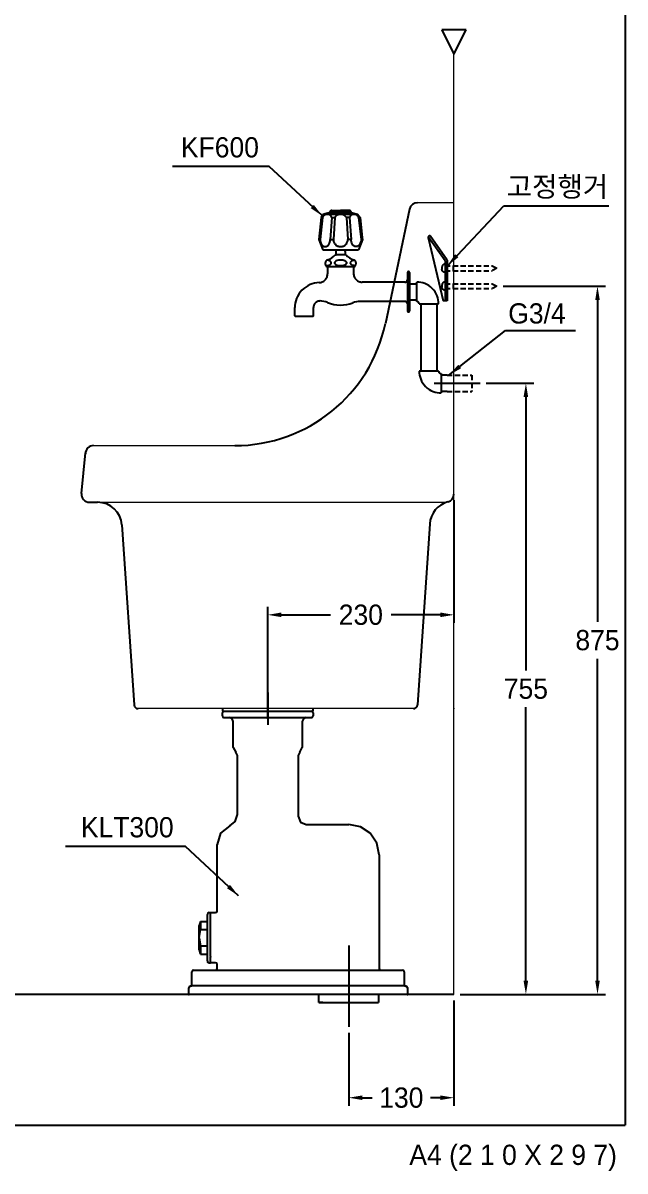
# Model space of a CAD drawing. Header units: millimetres. Extents: x 0 to 3902, y -67 to 2530.
# Drawn here: x 3158 to 3902, y -57 to 1362 of the extents above; entities that cross this region are included whole.
import ezdxf
from ezdxf.enums import TextEntityAlignment as Align
from ezdxf.lldxf.tags import DXFTag

# ---------------------------------------------------------------- set-up
doc = ezdxf.new("R2010")
doc.units = ezdxf.units.MM
doc.linetypes.add('DASHED2', pattern=[9.525, 6.35, -3.175])
for name, color, linetype in [('TEXT', 7, 'Continuous'), ('내부선 및 부속', 4, 'Continuous'), ('도각라인', 255, 'Continuous'), ('외형선', 3, 'Continuous'), ('점선', 6, 'DASHED2'), ('중심선', 1, 'DASHED'), ('치수선', 7, 'Continuous')]:
    doc.layers.add(name, color=color, linetype=linetype)
doc.styles.add('____', font='')
doc.styles.add('타이틀', font='H2GTRM.TTF', dxfattribs={"height": 25})
doc.styles.get('____').set_extended_font_data('굴림')
tags = doc.linetypes.add('DASHDOT', pattern=[70, 31, -13, 13, -13]).pattern_tags.tags
tags[10:11] = [DXFTag(74, 4), DXFTag(75, 0), DXFTag(340, '0'), DXFTag(46, 0.0), DXFTag(50, 0.0), DXFTag(44, 0.0), DXFTag(45, 0.0)]
tags[8:9] = [DXFTag(74, 4), DXFTag(75, 0), DXFTag(340, '0'), DXFTag(46, 0.0), DXFTag(50, 0.0), DXFTag(44, 0.0), DXFTag(45, 0.0)]
tags[6:7] = [DXFTag(74, 4), DXFTag(75, 0), DXFTag(340, '0'), DXFTag(46, 0.0), DXFTag(50, 0.0), DXFTag(44, 0.0), DXFTag(45, 0.0)]
tags[4:5] = [DXFTag(74, 4), DXFTag(75, 0), DXFTag(340, '0'), DXFTag(46, 0.0), DXFTag(50, 0.0), DXFTag(44, 0.0), DXFTag(45, 0.0)]
tags = doc.linetypes.add('DASHED', pattern=[25.72, 12.86, -12.86]).pattern_tags.tags
tags[6:7] = [DXFTag(74, 4), DXFTag(75, 0), DXFTag(340, '0'), DXFTag(46, 0.0), DXFTag(50, 0.0), DXFTag(44, 0.0), DXFTag(45, 0.0)]
tags[4:5] = [DXFTag(74, 4), DXFTag(75, 0), DXFTag(340, '0'), DXFTag(46, 0.0), DXFTag(50, 0.0), DXFTag(44, 0.0), DXFTag(45, 0.0)]
doc.dimstyles.new('MSADIM', dxfattribs={"dimtxt": 33, "dimasz": 17, "dimexe": 10, "dimexo": 7.5, "dimgap": 10, "dimtad": 0, "dimtih": 1, "dimtoh": 1, "dimdec": 0, "dimzin": 1, "dimdsep": 46, "dimtxsty": '____', "dimcen": 11.25, "dimadec": 0, "dimazin": 0, "dimtfac": 1, "dimtdec": 0, "dimtix": 1, "dimtmove": 0, "dimatfit": 3, "dimfxl": 0, "dimtolj": 1, "dimtzin": 1, "dimarcsym": 0})

# ---------------------------------------------------------------- blocks, each defined once
blk = doc.blocks.new('*D19')
at = {"layer": '치수선', "color": 0, "linetype": 'Continuous', "lineweight": -2}
for p, q in [((3690.4, 772.2), (3690.4, 620.6)), ((3460.4, 502.2), (3460.4, 640.6)), ((3477.4, 630.6), (3538.1, 630.6)), ((3673.4, 630.6), (3612.7, 630.6))]:
    blk.add_line(p, q, dxfattribs=at)
at = {"layer": '치수선', "color": 0, "linetype": 'Continuous'}
for points in [[(3477.4, 633.5), (3477.4, 627.8), (3460.4, 630.6)], [(3673.4, 633.5), (3673.4, 627.8), (3690.4, 630.6)]]:
    blk.add_solid(points, dxfattribs=at)
at = {"layer": '치수선', "color": 0, "linetype": 'Continuous', "insert": (3575.4, 630.6), "char_height": 25, "attachment_point": 5, "style": '____'}
blk.add_mtext('\\A1;230', dxfattribs=at)
blk = doc.blocks.new('*D21')
at = {"layer": '치수선', "color": 0, "linetype": 'Continuous', "lineweight": -2}
for p, q in [((3690.4, 154.2), (3690.4, 24)), ((3560.4, 114), (3560.4, 24)), ((3577.4, 34), (3589.5, 34)), ((3673.4, 34), (3661.4, 34))]:
    blk.add_line(p, q, dxfattribs=at)
at = {"layer": '치수선', "color": 0, "linetype": 'Continuous'}
for points in [[(3577.4, 36.9), (3577.4, 31.2), (3560.4, 34)], [(3673.4, 36.9), (3673.4, 31.2), (3690.4, 34)]]:
    blk.add_solid(points, dxfattribs=at)
at = {"layer": '치수선', "color": 0, "linetype": 'Continuous', "insert": (3625.4, 34), "char_height": 25, "attachment_point": 5, "style": '____'}
blk.add_mtext('\\A1;130', dxfattribs=at)
blk = doc.blocks.new('*D22')
at = {"layer": '치수선', "color": 0, "linetype": 'Continuous', "lineweight": -2}
for p, q in [((3730.1, 916.7), (3789.2, 916.7)), ((3779.2, 899.7), (3779.2, 562)), ((3779.2, 178.7), (3779.2, 516.4)), ((3697.9, 161.7), (3789.2, 161.7))]:
    blk.add_line(p, q, dxfattribs=at)
at = {"layer": '치수선', "color": 0, "linetype": 'Continuous'}
for points in [[(3776.3, 899.7), (3782, 899.7), (3779.2, 916.7)], [(3776.3, 178.7), (3782, 178.7), (3779.2, 161.7)]]:
    blk.add_solid(points, dxfattribs=at)
at = {"layer": '치수선', "color": 0, "linetype": 'Continuous', "insert": (3779.2, 539.2), "char_height": 25, "attachment_point": 5, "style": '____'}
blk.add_mtext('\\A1;755', dxfattribs=at)
blk = doc.blocks.new('*D30')
at = {"layer": '치수선', "color": 0, "linetype": 'Continuous', "lineweight": -2}
for p, q in [((3751, 1036.7), (3877.6, 1036.7)), ((3867.6, 1019.7), (3867.6, 622)), ((3867.6, 178.7), (3867.6, 576.4)), ((3786.7, 161.7), (3877.6, 161.7))]:
    blk.add_line(p, q, dxfattribs=at)
at = {"layer": '치수선', "color": 0, "linetype": 'Continuous'}
for points in [[(3864.8, 1019.7), (3870.4, 1019.7), (3867.6, 1036.7)], [(3864.8, 178.7), (3870.4, 178.7), (3867.6, 161.7)]]:
    blk.add_solid(points, dxfattribs=at)
at = {"layer": '치수선', "color": 0, "linetype": 'Continuous', "insert": (3867.6, 599.2), "char_height": 25, "attachment_point": 5, "style": '____'}
blk.add_mtext('\\A1;875', dxfattribs=at)

msp = doc.modelspace()

# ---------------------------------------------------------------- linework, layer by layer
at = {"layer": '내부선 및 부속', "linetype": 'Continuous'}
for p, q in [((3526.4, 1121.5), (3523.4, 1094.5)), ((3528.2, 1121.5), (3525.2, 1094.5)), ((3529.4, 1125.5), (3526.4, 1121.5)), ((3528.2, 1121.5), (3526.4, 1121.5)), ((3537.4, 1127.5), (3529.4, 1125.5)), ((3529.4, 1125.5), (3563.4, 1125.5)), ((3540, 1127.5), (3537.4, 1127.5)), ((3540, 1127.5), (3537.4, 1127.5)), ((3537.5, 1127.9), (3537.9, 1129.3)), ((3539.6, 1121.5), (3537.6, 1094.5)), ((3540.3, 1127.5), (3537.8, 1127.5)), ((3539.4, 1130), (3538.9, 1130)), ((3539.4, 1130), (3550.4, 1130)), ((3539.5, 1121.5), (3543.3, 1121.5)), ((3540, 1127.5), (3540.3, 1127.5)), ((3540, 1127.5), (3550.4, 1127.5)), ((3543.3, 1121.5), (3541.5, 1094.5)), ((3542.7, 1127.5), (3550.4, 1127.5)), ((3545.2, 1127.5), (3550.4, 1127.5)), ((3561.4, 1130), (3550.4, 1130)), ((3550.4, 1127.5), (3563.4, 1127.5)), ((3560.8, 1127.5), (3550.4, 1127.5)), ((3558.2, 1127.5), (3550.4, 1127.5)), ((3555.6, 1127.5), (3550.4, 1127.5)), ((3558.2, 1127.5), (3555.6, 1127.5)), ((3561.3, 1121.5), (3557.5, 1121.5)), ((3557.6, 1121.5), (3559.4, 1094.5)), ((3560.5, 1127.5), (3563, 1127.5)), ((3560.8, 1127.5), (3560.5, 1127.5)), ((3560.8, 1127.5), (3563.4, 1127.5)), ((3561.2, 1121.5), (3563.3, 1094.5)), ((3561.4, 1130), (3562, 1130)), ((3563.3, 1127.9), (3563, 1129.3)), ((3563.4, 1127.5), (3571.4, 1125.5)), ((3563.4, 1125.5), (3571.4, 1125.5)), ((3571.4, 1125.5), (3574.4, 1121.5)), ((3572.7, 1121.5), (3574.4, 1121.5)), ((3572.7, 1121.5), (3575.7, 1094.5)), ((3574.4, 1121.5), (3577.2, 1096.8)), ((3523.4, 1094.5), (3528.4, 1081.5)), ((3525.2, 1094.5), (3523.4, 1094.5)), ((3537.6, 1094.5), (3541.5, 1094.5)), ((3563.3, 1094.5), (3559.4, 1094.5)), ((3577.4, 1094.5), (3572.4, 1081.5)), ((3575.7, 1094.5), (3577.4, 1094.5)), ((3577.2, 1096.8), (3577.4, 1094.5)), ((3679.5, 1067.9), (3658.6, 1097.7)), ((3658.6, 1096.7), (3677, 1018.7)), ((3661, 1098.7), (3660.2, 1098.7)), ((3682, 1068.7), (3661, 1098.7)), ((3528.4, 1081.5), (3550.4, 1081.5)), ((3544.9, 1075.5), (3544.9, 1081.5)), ((3550.4, 1081.5), (3572.4, 1081.5)), ((3555.9, 1079.3), (3555.9, 1081.5)), ((3555.9, 1079.3), (3555.9, 1075.5)), ((3543.7, 1075.5), (3544.7, 1075.5)), ((3544.7, 1075.5), (3544.9, 1075.5)), ((3555.9, 1075.5), (3544.9, 1075.5)), ((3556.2, 1075.5), (3555.9, 1075.5)), ((3557.2, 1075.5), (3556.2, 1075.5)), ((3679.5, 1067.9), (3679.5, 1018.7)), ((3567.1, 1060.5), (3533.7, 1060.5)), ((3534.4, 1060.5), (3534.4, 1052)), ((3566.4, 1060.5), (3566.4, 1052.2)), ((3632.9, 1053.5), (3632.9, 1006)), ((3635.4, 1053.5), (3635.4, 1006)), ((3629.9, 1041.7), (3576.9, 1041.7)), ((3635.4, 1039.7), (3644.4, 1039.7)), ((3644.4, 1017.7), (3644.4, 1041.7)), ((3493.9, 1000.2), (3493.9, 1010.1)), ((3516.9, 1000.2), (3516.9, 1010.4)), ((3629.9, 1017.7), (3574.5, 1017.7)), ((3635.4, 1019.7), (3644.4, 1019.7)), ((3647.4, 1014.7), (3671.4, 1014.7)), ((3649.4, 1014.7), (3649.4, 931.7)), ((3669.4, 1014.7), (3669.4, 931.7)), ((3682, 1018.7), (3677, 1018.7)), ((3494.4, 999.7), (3496.6, 999.7)), ((3496.6, 999.7), (3505.4, 999.7)), ((3505.4, 999.7), (3514.2, 999.7)), ((3514.2, 999.7), (3516.4, 999.7)), ((3671.4, 931.7), (3647.4, 931.7)), ((3674.4, 928.7), (3674.4, 904.7)), ((3682, 926.7), (3674.4, 926.7)), ((3682, 906.7), (3674.4, 906.7)), ((3404.4, 514.7), (3404.4, 511.7)), ((3404.4, 511.7), (3516.4, 511.7)), ((3406.4, 511.7), (3425.4, 511.7)), ((3425.4, 511.7), (3495.4, 511.7)), ((3495.4, 511.7), (3514.4, 511.7)), ((3516.4, 511.7), (3516.4, 514.7)), ((3404.4, 505.7), (3404.4, 509.7)), ((3406.4, 503.7), (3514.4, 503.7)), ((3417.9, 466.7), (3417.9, 498.7)), ((3502.9, 498.7), (3502.9, 466.7)), ((3516.4, 509.7), (3516.4, 505.7)), ((3417.9, 466.7), (3420.9, 461)), ((3422.9, 457), (3420.9, 461)), ((3422.9, 383.8), (3422.9, 457)), ((3500, 461), (3497.9, 457)), ((3497.9, 457), (3497.9, 381.7)), ((3500, 461), (3502.9, 466.7)), ((3507.9, 371.7), (3560.5, 371.7)), ((3397.9, 264.7), (3397.9, 346.7)), ((3597.9, 334.2), (3597.9, 193.7)), ((3385.9, 231.7), (3385.9, 260.4)), ((3388.2, 262.7), (3389.9, 262.7)), ((3389.9, 208.7), (3389.9, 262.7)), ((3389.9, 262.7), (3395.9, 262.7)), ((3377.4, 251.9), (3375.9, 246.9)), ((3375.9, 231.7), (3375.9, 246.9)), ((3375.9, 231.7), (3377.4, 241.8)), ((3377.4, 251.9), (3377.4, 241.8)), ((3377.4, 251.9), (3385.9, 251.9)), ((3377.4, 241.8), (3385.9, 241.8)), ((3375.9, 216.6), (3375.9, 231.7)), ((3375.9, 231.7), (3377.4, 221.6)), ((3385.9, 203), (3385.9, 231.7)), ((3375.9, 216.6), (3377.2, 211.6)), ((3377.4, 221.6), (3377.4, 211.5)), ((3377.4, 221.6), (3385.9, 221.6)), ((3377.4, 211.5), (3385.9, 211.5)), ((3388.2, 200.7), (3389.9, 200.7)), ((3389.9, 208.7), (3389.9, 207.7)), ((3389.9, 200.7), (3389.9, 207.7)), ((3395.9, 200.7), (3389.9, 200.7)), ((3397.9, 193.7), (3397.9, 198.7)), ((3366.9, 173.7), (3366.9, 189.7)), ((3368.9, 191.7), (3395.9, 191.7)), ((3396.1, 191.7), (3599.9, 191.7)), ((3599.9, 191.7), (3626.9, 191.7)), ((3628.9, 189.7), (3628.9, 173.7)), ((3366.4, 172.6), (3629.4, 172.6)), ((3362.9, 161.7), (3362.9, 169.7)), ((3523.4, 151.7), (3523.4, 161.7)), ((3597.4, 161.7), (3597.4, 151.7)), ((3632.9, 169.7), (3632.9, 161.7)), ((3528.4, 151.7), (3523.4, 151.7)), ((3523.4, 151.7), (3597.4, 151.7))]:
    msp.add_line(p, q, dxfattribs=at)
at = {"layer": '내부선 및 부속', "lineweight": 18}
msp.add_line((3250.4, 769.7), (3681.8, 769.7), dxfattribs=at)
at = {"layer": '내부선 및 부속', "linetype": 'Continuous', "flags": 128}
for points in [[(3539.6, 1121.5), (3539.3, 1122.3), (3538.8, 1123.1), (3538.1, 1123.8), (3537.4, 1124.4), (3536.6, 1124.9), (3535.7, 1125.2), (3534.8, 1125.4), (3533.9, 1125.5), (3533, 1125.4), (3532.1, 1125.2), (3531.2, 1124.9), (3530.4, 1124.4), (3529.7, 1123.8), (3529, 1123.1), (3528.5, 1122.3), (3528.2, 1121.5)], [(3537.5, 1127.9), (3537.5, 1127.9), (3537.5, 1127.8), (3537.5, 1127.8), (3537.5, 1127.7), (3537.5, 1127.7), (3537.5, 1127.7), (3537.6, 1127.7), (3537.6, 1127.6), (3537.6, 1127.6), (3537.6, 1127.6), (3537.7, 1127.6), (3537.7, 1127.5), (3537.7, 1127.5), (3537.8, 1127.5), (3537.8, 1127.5), (3537.8, 1127.5)], [(3538.9, 1130), (3538.7, 1130), (3538.6, 1130), (3538.4, 1129.9), (3538.3, 1129.8), (3538.1, 1129.7), (3538, 1129.6), (3537.9, 1129.4), (3537.9, 1129.3)], [(3557.5, 1121.5), (3557, 1122.4), (3556.2, 1123.1), (3555.4, 1123.8), (3554.5, 1124.4), (3553.5, 1124.9), (3552.5, 1125.2), (3551.5, 1125.4), (3550.4, 1125.5), (3549.4, 1125.4), (3548.3, 1125.2), (3547.3, 1124.9), (3546.3, 1124.4), (3545.4, 1123.8), (3544.6, 1123.1), (3543.9, 1122.4), (3543.3, 1121.5)], [(3572.7, 1121.5), (3572.3, 1122.3), (3571.8, 1123.1), (3571.2, 1123.8), (3570.5, 1124.4), (3569.6, 1124.9), (3568.7, 1125.2), (3567.8, 1125.4), (3567, 1125.5), (3566.1, 1125.4), (3565.2, 1125.2), (3564.3, 1124.9), (3563.5, 1124.4), (3562.7, 1123.8), (3562.1, 1123.1), (3561.6, 1122.3), (3561.2, 1121.5)], [(3563, 1129.3), (3562.9, 1129.4), (3562.8, 1129.6), (3562.7, 1129.7), (3562.6, 1129.8), (3562.5, 1129.9), (3562.3, 1130), (3562.1, 1130), (3562, 1130)], [(3563, 1127.5), (3563.1, 1127.5), (3563.1, 1127.5), (3563.1, 1127.5), (3563.2, 1127.5), (3563.2, 1127.6), (3563.2, 1127.6), (3563.3, 1127.6), (3563.3, 1127.6), (3563.3, 1127.7), (3563.3, 1127.7), (3563.3, 1127.7), (3563.3, 1127.7), (3563.3, 1127.8), (3563.3, 1127.8), (3563.3, 1127.9), (3563.3, 1127.9)], [(3525.2, 1094.5), (3525.3, 1092.9), (3525.6, 1091.2), (3526.2, 1089.6), (3526.5, 1088.8), (3527, 1088.1), (3527.4, 1087.5), (3528, 1086.9), (3528.5, 1086.5), (3529.1, 1086.1), (3529.7, 1085.8), (3530.2, 1085.6), (3530.8, 1085.5), (3531.4, 1085.5), (3531.9, 1085.5), (3532.5, 1085.6), (3533.1, 1085.8), (3533.6, 1086.1), (3534.2, 1086.5), (3534.8, 1086.9), (3535.3, 1087.5), (3535.7, 1088.1), (3536.2, 1088.8), (3536.6, 1089.6), (3537.1, 1091.2), (3537.5, 1092.9), (3537.6, 1094.5)], [(3541.5, 1094.5), (3541.5, 1093.6), (3541.6, 1092.8), (3541.8, 1091.9), (3542.1, 1091.1), (3542.5, 1090.2), (3543, 1089.5), (3543.5, 1088.8), (3544.1, 1088.1), (3544.7, 1087.5), (3545.4, 1087), (3546.2, 1086.5), (3547, 1086.2), (3547.8, 1085.9), (3548.7, 1085.6), (3549.6, 1085.5), (3550.4, 1085.5), (3551.3, 1085.5), (3552.2, 1085.6), (3553, 1085.9), (3553.9, 1086.2), (3554.7, 1086.5), (3555.4, 1087), (3556.1, 1087.5), (3556.8, 1088.1), (3557.4, 1088.8), (3557.9, 1089.5), (3558.3, 1090.2), (3558.7, 1091.1), (3559, 1091.9), (3559.2, 1092.8), (3559.3, 1093.6), (3559.4, 1094.5)], [(3575.7, 1094.5), (3575.6, 1092.9), (3575.3, 1091.2), (3574.7, 1089.6), (3574.3, 1088.8), (3573.9, 1088.1), (3573.4, 1087.5), (3572.9, 1087), (3572.3, 1086.5), (3571.8, 1086.1), (3571.2, 1085.8), (3570.6, 1085.6), (3570.1, 1085.5), (3569.5, 1085.5), (3568.9, 1085.5), (3568.4, 1085.6), (3567.8, 1085.8), (3567.2, 1086.1), (3566.6, 1086.5), (3566.1, 1086.9), (3565.6, 1087.5), (3565.1, 1088.1), (3564.7, 1088.8), (3564.3, 1089.6), (3563.7, 1091.2), (3563.4, 1092.9), (3563.3, 1094.5)], [(3534.1, 1069.2), (3533.5, 1068.9), (3533, 1068.5), (3532.5, 1068), (3532.1, 1067.5), (3531.8, 1066.9), (3531.6, 1066.3), (3531.4, 1065.6), (3531.3, 1065), (3531.3, 1064.3), (3531.4, 1063.7), (3531.6, 1063.1), (3531.9, 1062.4), (3532.3, 1061.9), (3532.7, 1061.3), (3533.2, 1060.9), (3533.7, 1060.5)], [(3532.2, 1062), (3533.5, 1062.1), (3534.7, 1062.3), (3535.9, 1062.7), (3537, 1063.1), (3537.4, 1063.4), (3537.8, 1063.7), (3538.2, 1063.9), (3538.4, 1064.2), (3538.6, 1064.5), (3538.8, 1064.8), (3538.8, 1065), (3538.8, 1065.1), (3538.9, 1065.3), (3538.9, 1065.4), (3538.8, 1065.7), (3538.8, 1065.9), (3538.7, 1066.2), (3538.5, 1066.5), (3538.3, 1066.7), (3538, 1067), (3537.7, 1067.2), (3537.4, 1067.5), (3536.5, 1067.9), (3535.5, 1068.3), (3534.4, 1068.6), (3533.3, 1068.7)], [(3534.1, 1069.2), (3536.8, 1070.2), (3539.4, 1071.6), (3541.7, 1073.4), (3543.7, 1075.5)], [(3542.9, 1065.4), (3543, 1065.3), (3543, 1065.1), (3543, 1064.9), (3543.1, 1064.8), (3543.2, 1064.5), (3543.5, 1064.1), (3543.8, 1063.8), (3544.2, 1063.5), (3544.6, 1063.2), (3545.1, 1063), (3546.3, 1062.5), (3547.7, 1062.2), (3549.1, 1062), (3551.8, 1062), (3553.2, 1062.2), (3554.5, 1062.5), (3555.7, 1063), (3556.2, 1063.2), (3556.7, 1063.5), (3557.1, 1063.8), (3557.4, 1064.1), (3557.6, 1064.5), (3557.8, 1064.8), (3557.8, 1064.9), (3557.9, 1065.1), (3557.9, 1065.3), (3557.9, 1065.4), (3557.9, 1065.6), (3557.9, 1065.7), (3557.8, 1065.9), (3557.8, 1066), (3557.6, 1066.4), (3557.4, 1066.7), (3557.1, 1067), (3556.7, 1067.3), (3556.2, 1067.6), (3555.7, 1067.8), (3554.5, 1068.3), (3553.2, 1068.6), (3551.8, 1068.8), (3549.1, 1068.8), (3547.7, 1068.6), (3546.3, 1068.3), (3545.1, 1067.8), (3544.6, 1067.6), (3544.2, 1067.3), (3543.8, 1067), (3543.5, 1066.7), (3543.2, 1066.4), (3543.1, 1066), (3543, 1065.9), (3543, 1065.7), (3543, 1065.6), (3542.9, 1065.4)], [(3557.2, 1075.5), (3559.1, 1073.4), (3561.5, 1071.6), (3564.1, 1070.2), (3566.8, 1069.2)], [(3567.6, 1068.7), (3566.5, 1068.5), (3565.5, 1068.2), (3564.5, 1067.8), (3563.7, 1067.4), (3563.4, 1067.2), (3563.1, 1066.9), (3562.9, 1066.7), (3562.7, 1066.4), (3562.5, 1066.2), (3562.4, 1065.9), (3562.4, 1065.7), (3562.3, 1065.4), (3562.4, 1065.1), (3562.4, 1064.9), (3562.6, 1064.6), (3562.8, 1064.3), (3563, 1064), (3563.3, 1063.7), (3563.7, 1063.4), (3564.1, 1063.2), (3565.1, 1062.7), (3566.2, 1062.4), (3567.4, 1062.1), (3568.7, 1062)], [(3567.2, 1060.5), (3567.7, 1060.9), (3568.2, 1061.3), (3568.6, 1061.9), (3569, 1062.4), (3569.2, 1063.1), (3569.4, 1063.7), (3569.5, 1064.3), (3569.5, 1065), (3569.5, 1065.6), (3569.3, 1066.3), (3569.1, 1066.9), (3568.7, 1067.5), (3568.3, 1068), (3567.9, 1068.5), (3567.3, 1068.9), (3566.8, 1069.2)], [(3523.8, 1041.1), (3524.8, 1041.1), (3525.8, 1041.3), (3526.8, 1041.6), (3527.8, 1041.9), (3528.7, 1042.4), (3529.7, 1043), (3530.5, 1043.7), (3531.3, 1044.4), (3532.1, 1045.2), (3532.7, 1046.1), (3533.2, 1047.1), (3533.7, 1048.1), (3534, 1049.1), (3534.3, 1050.1), (3534.4, 1051.1), (3534.4, 1052)], [(3566.4, 1052.2), (3566.5, 1051.3), (3566.6, 1050.3), (3566.8, 1049.3), (3567.2, 1048.3), (3567.6, 1047.4), (3568.1, 1046.5), (3568.8, 1045.6), (3569.5, 1044.8), (3570.3, 1044.1), (3571.2, 1043.4), (3572.1, 1042.9), (3573.1, 1042.4), (3574, 1042.1), (3575, 1041.9), (3576, 1041.7), (3576.9, 1041.7)], [(3523.8, 1041.1), (3521.1, 1040.8), (3518.3, 1040.4), (3515.5, 1039.6), (3512.7, 1038.6), (3510, 1037.2), (3507.4, 1035.6), (3504.9, 1033.7), (3502.6, 1031.6), (3500.6, 1029.2), (3498.8, 1026.7), (3497.2, 1024), (3496, 1021.3), (3495.1, 1018.4), (3494.4, 1015.6), (3494, 1012.8), (3493.9, 1010.1)], [(3629.9, 1041.7), (3630.2, 1041.7), (3630.5, 1041.8), (3630.8, 1041.8), (3631, 1041.9), (3631.3, 1042), (3631.6, 1042.2), (3631.8, 1042.4), (3632, 1042.6), (3632.3, 1042.8), (3632.4, 1043.1), (3632.6, 1043.3), (3632.7, 1043.6), (3632.8, 1043.9), (3632.9, 1044.2), (3632.9, 1044.4), (3632.9, 1044.7)], [(3671.4, 1014.7), (3671.3, 1017.1), (3671, 1019.6), (3670.4, 1022.1), (3669.5, 1024.6), (3668.4, 1027.1), (3667, 1029.5), (3665.4, 1031.7), (3663.5, 1033.8), (3661.4, 1035.7), (3659.2, 1037.3), (3656.8, 1038.7), (3654.4, 1039.8), (3651.9, 1040.7), (3649.3, 1041.3), (3646.9, 1041.6), (3644.4, 1041.7)], [(3525, 1018.4), (3524.2, 1018.3), (3523.5, 1018.2), (3522.7, 1018), (3521.9, 1017.8), (3521.2, 1017.4), (3520.5, 1017), (3519.9, 1016.6), (3519.3, 1016.1), (3518.8, 1015.5), (3518.3, 1014.9), (3517.9, 1014.2), (3517.5, 1013.4), (3517.3, 1012.7), (3517.1, 1011.9), (3517, 1011.1), (3516.9, 1010.4)], [(3534.4, 1016.4), (3532.1, 1017.2), (3529.8, 1017.9), (3527.4, 1018.2), (3525, 1018.4)], [(3534.4, 1016.4), (3538.1, 1015.1), (3541.9, 1014.1), (3545.9, 1013.5), (3549.9, 1013.2), (3553.9, 1013.4), (3557.9, 1013.9), (3561.7, 1014.8), (3565.4, 1016)], [(3574.5, 1017.7), (3572.2, 1017.6), (3569.9, 1017.3), (3567.6, 1016.7), (3565.4, 1016)], [(3632.9, 1014.7), (3632.9, 1015), (3632.9, 1015.3), (3632.8, 1015.5), (3632.7, 1015.8), (3632.6, 1016.1), (3632.4, 1016.3), (3632.3, 1016.6), (3632, 1016.8), (3631.8, 1017), (3631.6, 1017.2), (3631.3, 1017.4), (3631, 1017.5), (3630.8, 1017.6), (3630.5, 1017.7), (3630.2, 1017.7), (3629.9, 1017.7)], [(3647.4, 1014.7), (3647.4, 1015), (3647.4, 1015.3), (3647.3, 1015.5), (3647.2, 1015.8), (3647.1, 1016.1), (3646.9, 1016.3), (3646.8, 1016.6), (3646.5, 1016.8), (3646.3, 1017), (3646.1, 1017.2), (3645.8, 1017.4), (3645.5, 1017.5), (3645.3, 1017.6), (3645, 1017.7), (3644.7, 1017.7), (3644.4, 1017.7)], [(3493.9, 1000.2), (3493.9, 1000.2), (3493.9, 1000.1), (3493.9, 1000.1), (3494, 1000), (3494, 1000), (3494, 999.9), (3494, 999.9), (3494.1, 999.9), (3494.1, 999.8), (3494.2, 999.8), (3494.2, 999.8), (3494.2, 999.7), (3494.3, 999.7), (3494.3, 999.7), (3494.4, 999.7), (3494.4, 999.7)], [(3516.4, 999.7), (3516.5, 999.7), (3516.5, 999.7), (3516.6, 999.7), (3516.6, 999.7), (3516.7, 999.8), (3516.7, 999.8), (3516.7, 999.8), (3516.8, 999.9), (3516.8, 999.9), (3516.8, 999.9), (3516.9, 1000), (3516.9, 1000), (3516.9, 1000.1), (3516.9, 1000.1), (3516.9, 1000.2), (3516.9, 1000.2)], [(3647.4, 931.7), (3647.5, 929.3), (3647.9, 926.8), (3648.5, 924.3), (3649.3, 921.8), (3650.4, 919.3), (3651.8, 916.9), (3653.5, 914.7), (3655.3, 912.6), (3657.4, 910.7), (3659.7, 909.1), (3662, 907.7), (3664.5, 906.6), (3667, 905.7), (3669.5, 905.2), (3672, 904.8), (3674.4, 904.7)], [(3671.4, 931.7), (3671.4, 931.4), (3671.5, 931.2), (3671.5, 930.9), (3671.6, 930.6), (3671.8, 930.3), (3671.9, 930.1), (3672.1, 929.8), (3672.3, 929.6), (3672.5, 929.4), (3672.8, 929.2), (3673, 929), (3673.3, 928.9), (3673.6, 928.8), (3673.9, 928.8), (3674.2, 928.7), (3674.4, 928.7)], [(3406.4, 511.7), (3405, 511.1), (3404.4, 509.7)], [(3516.4, 509.7), (3515.8, 511.1), (3514.4, 511.7)], [(3404.4, 505.7), (3405, 504.3), (3406.4, 503.7)], [(3417.9, 498.7), (3416.5, 502.2), (3412.9, 503.7)], [(3507.9, 503.7), (3504.4, 502.2), (3502.9, 498.7)], [(3514.4, 503.7), (3515.8, 504.3), (3516.4, 505.7)], [(3413.5, 369.9), (3420.4, 375.4), (3422.9, 383.8)], [(3413.5, 369.9), (3402.2, 360.7), (3397.9, 346.7)], [(3497.9, 381.7), (3500.9, 374.6), (3507.9, 371.7)], [(3597.9, 334.2), (3595.1, 348.6), (3586.9, 360.7), (3574.8, 368.8), (3560.5, 371.7)], [(3388.2, 262.7), (3386.6, 262), (3385.9, 260.4)], [(3395.9, 262.7), (3397.4, 263.3), (3397.9, 264.7)], [(3385.9, 203), (3386.6, 201.4), (3388.2, 200.7)], [(3397.9, 198.7), (3397.4, 200.1), (3395.9, 200.7)], [(3368.9, 191.7), (3367.5, 191.1), (3366.9, 189.7)], [(3395.9, 191.7), (3397.4, 192.3), (3397.9, 193.7)], [(3597.9, 193.7), (3598.5, 192.3), (3599.9, 191.7)], [(3628.9, 189.7), (3628.4, 191.1), (3626.9, 191.7)], [(3364.9, 171.7), (3363.5, 171.1), (3362.9, 169.7)], [(3364.9, 171.7), (3366.3, 172.3), (3366.9, 173.7)], [(3628.9, 173.7), (3629.5, 172.3), (3631, 171.7)], [(3632.9, 169.7), (3632.4, 171.1), (3631, 171.7)]]:
    msp.add_lwpolyline(points, dxfattribs=at)
at = {"layer": '내부선 및 부속', "linetype": 'Continuous'}
for centre, radius, start, end in [((3660.2, 1097.1), 1.64, 89.9999, 193.3151), ((3634.2, 1053.5), 1.25, 0, 180), ((3634.2, 1006), 1.25, 180, 359.9968)]:
    msp.add_arc(centre, radius, start, end, dxfattribs=at)
for p in [(3386.5, 201.5), (3631, 171.7), (3362.9, 161.7), (3632.9, 169.7), (3632.9, 161.7), (3632.9, 161.7)]:
    msp.add_point(p, dxfattribs=at)
at = {"layer": '도각라인', "color": 7}
for p in [(3901.6, 2530), (2101.6, 0)]:
    msp.add_line(p, (3901.6, 0), dxfattribs=at)
at = {"layer": '외형선', "linetype": 'Continuous'}
for p, q in [((3705.4, 1353.2), (3675.4, 1353.2)), ((3675.4, 1353.2), (3690.4, 1323.2)), ((3690.4, 1323.2), (3705.4, 1353.2)), ((3682, 1068.7), (3682, 1018.7))]:
    msp.add_line(p, q, dxfattribs=at)
at = {"layer": '외형선', "lineweight": 18}
for p, q in [((3690.4, 161.7), (3690.4, 1323.2)), ((3690.4, 1139.7), (3645.4, 1139.7)), ((3245.4, 839.7), (3419.8, 839.7)), ((3235.4, 829.7), (3235.4, 830.2)), ((3640.4, 514.7), (3300.4, 514.7))]:
    msp.add_line(p, q, dxfattribs=at)
at = {"layer": '외형선'}
for p, q in [((3635.6, 1131.8), (3605.7, 990.4)), ((3230.5, 780.7), (3235.5, 830.7)), ((3240.4, 769.7), (3250.4, 769.7)), ((3280.4, 741.7), (3295.4, 519.4)), ((3660.5, 743), (3645.4, 519.4)), ((3690.4, 161.7), (2244.7, 161.7))]:
    msp.add_line(p, q, dxfattribs=at)
for centre, radius, start, end in [((3645.4, 1129.7), 10, 90, 168.0483), ((3419.8, 1029.7), 190, 270, 348.0483), ((3245.4, 829.7), 10, 90, 180), ((3240.4, 779.7), 10, 174.2894, 270), ((3250.4, 739.7), 30, 3.8797, 90), ((3690.4, 741), 30, 104.4775, 176.1423), ((3680.4, 779.7), 10, 284.4775, 0), ((3300.4, 519.7), 5, 183.8797, 270), ((3640.4, 519.7), 5, 270, 356.1423)]:
    msp.add_arc(centre, radius, start, end, dxfattribs=at)
at = {"layer": '외형선', "lineweight": 18}
msp.add_point((3690.4, 514.7), dxfattribs=at)
at = {"layer": '점선'}
for p, q in [((3675.5, 1060.1), (3675.5, 1057.4)), ((3679.2, 1063.7), (3679.5, 1063.7)), ((3679.2, 1053.7), (3679.5, 1053.7)), ((3679.5, 1061.7), (3737.5, 1061.7)), ((3679.5, 1055.7), (3737.5, 1055.7)), ((3689.5, 1061.7), (3689.5, 1055.7)), ((3737.5, 1061.7), (3743.5, 1058.7)), ((3743.5, 1058.7), (3737.5, 1055.7)), ((3675.5, 1038.1), (3675.5, 1035.4)), ((3679.2, 1041.7), (3679.5, 1041.7)), ((3679.5, 1039.7), (3737.5, 1039.7)), ((3689.5, 1039.7), (3689.5, 1033.7)), ((3737.5, 1039.7), (3743.5, 1036.7)), ((3743.5, 1036.7), (3737.5, 1033.7)), ((3679.2, 1031.7), (3679.5, 1031.7)), ((3679.5, 1033.7), (3737.5, 1033.7)), ((3682, 926.7), (3712.4, 926.7)), ((3712.4, 926.7), (3712.4, 906.7)), ((3682, 906.7), (3712.4, 906.7))]:
    msp.add_line(p, q, dxfattribs=at)
at = {"layer": '점선', "flags": 128}
for points in [[(3679.2, 1053.7, -0.414214), (3675.5, 1057.4)], [(3679.2, 1031.7, -0.414214), (3675.5, 1035.4)]]:
    msp.add_lwpolyline(points, format="xyb", dxfattribs=at)
at = {"layer": '점선'}
for centre in [(3679.2, 1060.1), (3679.2, 1038.1)]:
    msp.add_arc(centre, 3.64, 90, 180, dxfattribs=at)
at = {"layer": '중심선', "linetype": 'DASHDOT'}
for p, q in [((3666, 916.7), (3722.6, 916.7)), ((3560.4, 222.3), (3560.4, 121.5))]:
    msp.add_line(p, q, dxfattribs=at)
at = {"layer": '중심선'}
msp.add_line((3460.4, 534.7), (3460.4, 494.7), dxfattribs=at)

# ---------------------------------------------------------------- texts
at = {"layer": 'TEXT', "style": '타이틀'}
msp.add_text('A4 (2 1 0 X 2 9 7)', height=25, dxfattribs=at).set_placement((3891.6, -36.5), align=Align.MIDDLE_RIGHT)
at = {"layer": 'TEXT', "char_height": 25, "width": 380.447, "attachment_point": 1, "line_spacing_factor": 0.963855, "style": '타이틀'}
for s, insert in [('\\A1;KF600', (3353.2, 1220.7)), ('\\A1;고정행거', (3755.4, 1172.2)), ('\\A1;G3/4', (3757.4, 1015.5)), ('\\A1;KLT300', (3229.7, 380.7))]:
    msp.add_mtext(s, dxfattribs=dict(at, insert=insert))

# ---------------------------------------------------------------- dimensions: what is measured, and where the dimension line sits
at = {"layer": '치수선', "linetype": 'Continuous'}
for base, p1, p2, picture, middle in [((3867.6, 161.7), (3743.5, 1036.7), (3779.2, 161.7), '*D30', (3867.6, 599.2)), ((3779.2, 916.7), (3690.4, 161.7), (3722.6, 916.7), '*D22', (3779.2, 539.2))]:
    dim = msp.add_linear_dim(base=base, p1=p1, p2=p2, angle=90, dimstyle='MSADIM', override={"dimtxt": 25}, dxfattribs=at)
    dim.commit()
    dim.dimension.update_dxf_attribs({"geometry": picture, "text_midpoint": middle})
dim = msp.add_linear_dim(base=(3690.4, 630.6), p1=(3460.4, 494.7), p2=(3690.4, 779.7), dimstyle='MSADIM', override={"dimtxt": 25}, dxfattribs=at)
dim.commit()
dim.dimension.update_dxf_attribs({"geometry": '*D19', "text_midpoint": (3575.4, 630.6)})
dim = msp.add_linear_dim(base=(3690.4, 34), p1=(3560.4, 121.5), p2=(3690.4, 161.7), dimstyle='MSADIM', override={"dimtxt": 25}, dxfattribs=at)
dim.commit()
dim.dimension.update_dxf_attribs({"geometry": '*D21', "text_midpoint": (3625.4, 34), "dimtype": 160})

# ---------------------------------------------------------------- leaders
for points in [[(3527.9, 1123.5), (3462.2, 1184.3), (3343, 1184.3)], [(3682.2, 1061.9), (3751.9, 1135.8), (3881.4, 1135.8)], [(3684.2, 926.9), (3753.9, 981.9), (3840.3, 981.9)], [(3424.4, 283.4), (3358.7, 344.2), (3210.8, 344.2)]]:
    msp.add_leader(points, dimstyle='MSADIM', override={"dimtxt": 25}, dxfattribs=at)

doc.saveas('drawing.dxf')
